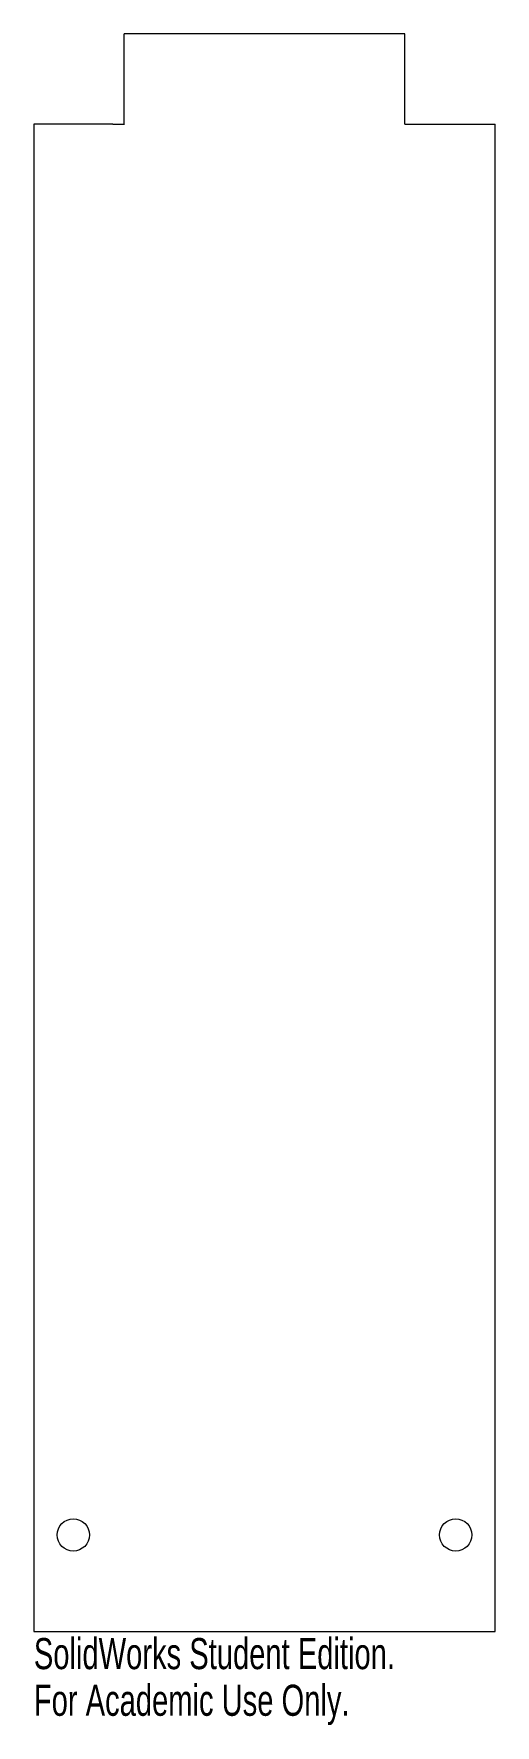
# Model space of a CAD drawing. Header units: millimetres. Extents: x -13 to 58, y -15 to 248.
import ezdxf

# ---------------------------------------------------------------- set-up
doc = ezdxf.new("R2010")
doc.units = ezdxf.units.MM
doc.styles.add('SLDTEXTSTYLE0', font='TXT', dxfattribs={"width": 0.7})

msp = doc.modelspace()

# ---------------------------------------------------------------- linework, layer by layer
at = {"color": 7, "linetype": 'Continuous', "lineweight": 15}
for p, q in [((0.71, 234.29), (0.71, 248.32)), ((44.29, 248.32), (0.71, 248.32)), ((44.29, 234.29), (44.29, 248.32)), ((-13.32, 234.29), (-13.32, 0)), ((-1.06, 234.29), (-13.32, 234.29)), ((-1.06, 234.29), (0.74, 234.26)), ((0.71, 234.29), (0.74, 234.26)), ((44.29, 234.29), (58.32, 234.29)), ((58.32, 0), (58.32, 234.29)), ((-13.32, 0), (58.32, 0))]:
    msp.add_line(p, q, dxfattribs=at)
for centre in [(-7.19, 15), (52.19, 15)]:
    msp.add_circle(centre, 2.5, dxfattribs=at)

# ---------------------------------------------------------------- texts
at = {"color": 7, "linetype": 'Continuous', "char_height": 4.8336, "attachment_point": 1, "style": 'SLDTEXTSTYLE0'}
for s, insert in [('SolidWorks Student Edition.', (-13.32, -1.02)), ('For Academic Use Only.', (-13.32, -8.27))]:
    msp.add_mtext(s, dxfattribs=dict(at, insert=insert))

doc.saveas('drawing.dxf')
